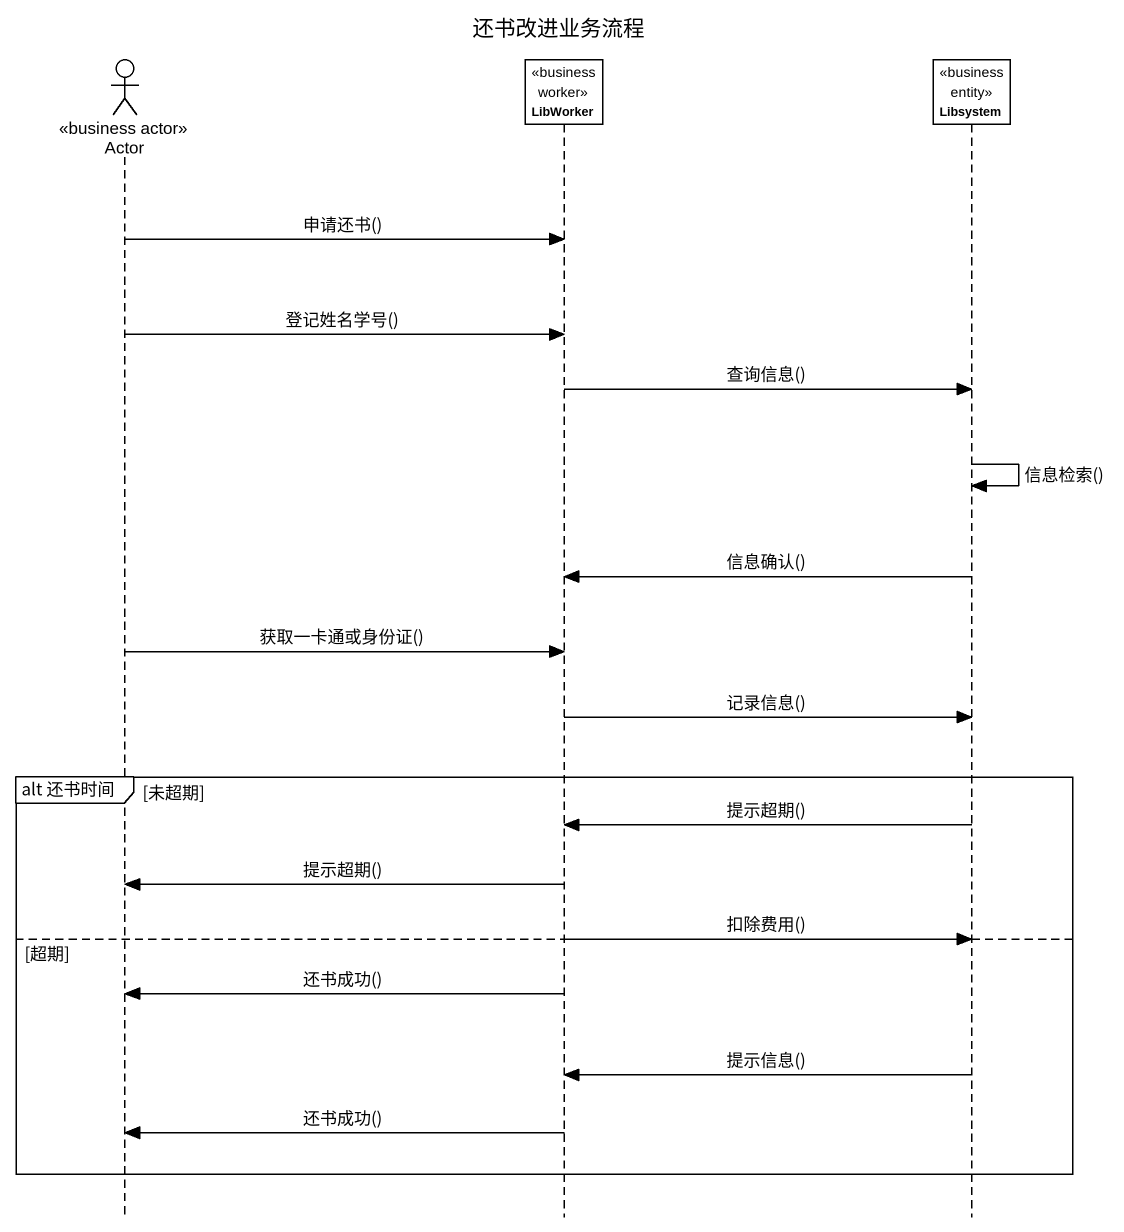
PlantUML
@startuml
title 还书改进业务流程
hide footbox
actor "Actor" as Actor_ <<business actor>>
participant LibWorker <<business worker>>
participant Libsystem <<business entity>>

Actor_ -> LibWorker : 申请还书()
Actor_ -> LibWorker : 登记姓名学号()
LibWorker -> Libsystem : 查询信息()
Libsystem -> Libsystem : 信息检索()
Libsystem -> LibWorker : 信息确认()
Actor_ -> LibWorker : 获取一卡通或身份证()
LibWorker -> Libsystem : 记录信息()
group alt 还书时间 [未超期]
  Libsystem -> LibWorker : 提示超期()
  LibWorker -> Actor_ : 提示超期()
else 超期
  LibWorker -> Libsystem : 扣除费用()
  LibWorker -> Actor_ : 还书成功()
  Libsystem -> LibWorker : 提示信息()
  LibWorker -> Actor_ : 还书成功()
end
@enduml
